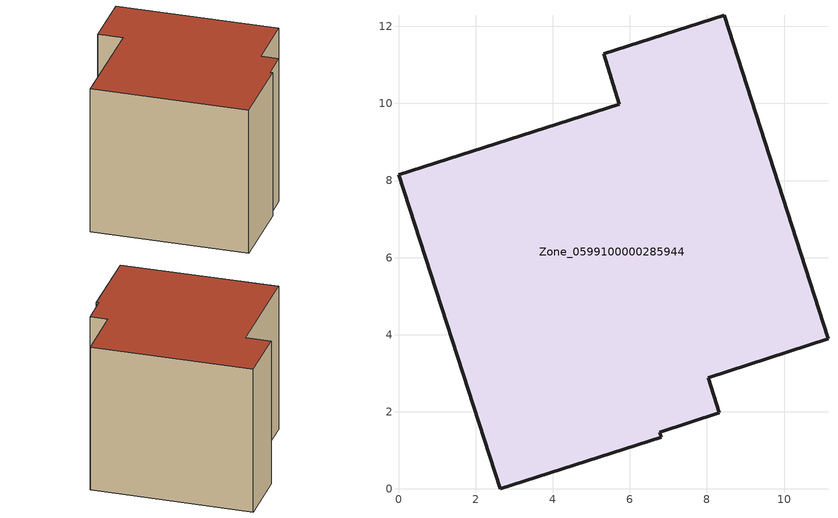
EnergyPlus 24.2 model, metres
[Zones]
Zone_0599100000285944
 floor ground (C_G): 5.32,11.29 8.45,12.29 11.14,3.9 8.03,2.88 8.32,1.97 6.77,1.47 6.82,1.34 2.64,0 0,8.15 5.73,9.98 z3.06
 wall outside (C_F): 2.64,0 6.82,1.34 6.77,1.47 8.32,1.97 8.03,2.88 11.14,3.9 8.45,12.29 5.32,11.29 5.73,9.98 0,8.15 2.64,0 z3.06:11.39
 roof outside (C_R): 8.32,1.97 8.03,2.88 11.14,3.9 8.45,12.29 5.32,11.29 5.73,9.98 0,8.15 2.64,0 6.82,1.34 6.77,1.47 z11.39
[BUILDING]
Pand.0599100000285944: North Axis=0; Terrain=City; Loads Convergence Tolerance Value=0.04; Temperature Convergence Tolerance Value=0.4; Solar Distribution=FullExterior; Maximum Number of Warmup Days=25; Minimum Number of Warmup Days=1
[Site:Location]
Rotterdam.The.Hague.AP_ZH_NLD Design_Conditions: Latitude=51.96; Longitude=4.45; Time Zone=1; Elevation=-4.5
[SITE:GROUNDTEMPERATURE:BUILDINGSURFACE]
18, 18, 18, 18, 18, 18, 18, 18, 18, 18, 18, 18
[MATERIAL] Thermal Absorptance=0.9; Solar Absorptance=0.7; Visible Absorptance=0.7
Name | Roughness | Thickness | Conductivity | Density | Specific Heat
G.TC.1965-1974 | MediumSmooth | 0.15 | 0.882353 | 540 | 1210
F.TC.1965-1974 | Rough | 0.3 | 0.697674 | 1920 | 840
R.TC.1965-1974 | MediumRough | 0.2 | 0.232558 | 1500 | 1000
[CONSTRUCTION]
C_G: G.TC.1965-1974
C_F: F.TC.1965-1974
C_R: R.TC.1965-1974
[ZONE]
Zone_0599100000285944: Type=1; Multiplier=1; Ceiling Height=Autocalculate; Volume=Autocalculate; Floor Area=autocalculate; Part of Total Floor Area=Yes
[ZONEINFILTRATION:DESIGNFLOWRATE]
Infil_Zone_0599100000285944: Zone or ZoneList or Space or SpaceList=Zone_0599100000285944; Schedule=AlwaysOn; Design Flow Rate Calculation Method=Flow/Area; Flow Rate per Floor Area=0.003; Constant Term Coefficient=1; Temperature Term Coefficient=0; Velocity Term Coefficient=0; Velocity Squared Term Coefficient=0
[HVACTEMPLATE:ZONE:IDEALLOADSAIRSYSTEM]
Zone_0599100000285944: Maximum Heating Supply Air Temperature=50; Minimum Cooling Supply Air Temperature=13; Maximum Heating Supply Air Humidity Ratio=0.0156; Minimum Cooling Supply Air Humidity Ratio=0.0077; Heating Limit=NoLimit; Cooling Limit=NoLimit; Dehumidification Control Type=ConstantSensibleHeatRatio; Cooling Sensible Heat Ratio=0.7; Dehumidification Setpoint=60; Humidification Control Type=None; Humidification Setpoint=30; Outdoor Air Method=None; Outdoor Air Flow Rate per Person=0.00944; Outdoor Air Flow Rate per Zone Floor Area=0; Outdoor Air Flow Rate per Zone=0; Demand Controlled Ventilation Type=None; Outdoor Air Economizer Type=NoEconomizer; Heat Recovery Type=None; Sensible Heat Recovery Effectiveness=0.7; Latent Heat Recovery Effectiveness=0.65
[ZONECONTROL:THERMOSTAT]
ThermostatControl_Zone_0599100000285944: Zone or ZoneList=Zone_0599100000285944; Control Type Schedule=DualSetpointControlType; Control 1=Thermostat_Zone_0599100000285944; Temperature Difference Between Cutout And Setpoint=0
[THERMOSTATSETPOINT:DUALSETPOINT]
Thermostat_Zone_0599100000285944: Heating Setpoint Temperature Schedule=HeatingSetpoint_Zone_0599100000285944; Cooling Setpoint Temperature Schedule=CoolingSetpoint_Zone_0599100000285944
[SCHEDULE:COMPACT]
HeatingSetpoint_Zone_0599100000285944: Through: 12/31, For: AllDays, Until: 24:00, 21
CoolingSetpoint_Zone_0599100000285944: Through: 12/31, For: AllDays, Until: 24:00, 24
DualSetpointControlType: Through: 12/31, For: AllDays, Until: 24:00, 4
AlwaysOn: Through: 12/31, For: AllDays, Until: 24:00, 1
